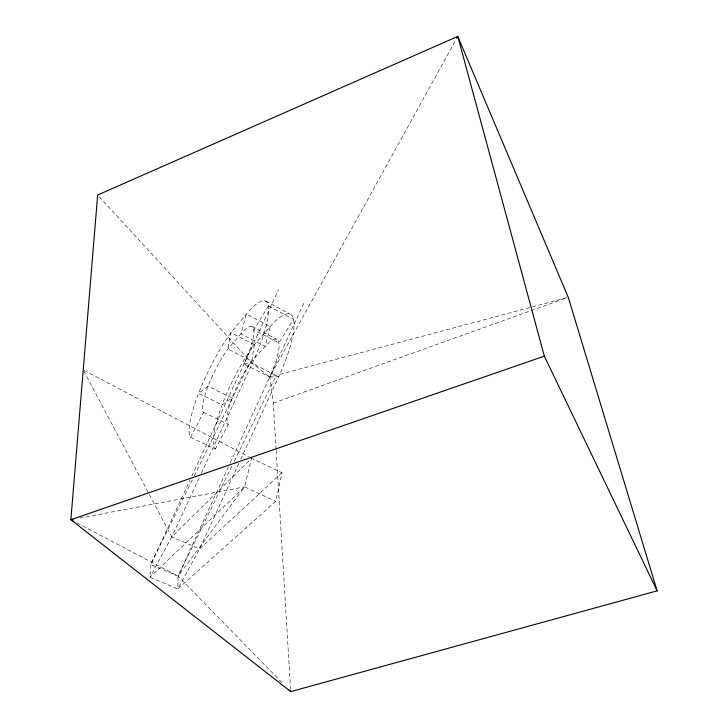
<?xml version="1.0" encoding="UTF-8"?>
<svg xmlns="http://www.w3.org/2000/svg" width="728" height="728" viewBox="0 0 728 728"><rect width="100%" height="100%" fill="white"/><g stroke="black" fill="none" stroke-linecap="round" stroke-linejoin="round"><path stroke-width="0.55" stroke-dasharray="3.64 2.73" d="M228.437 466.803L178.087 576.167L177.805 588.907L149.923 577.204L150.705 564.564L189.972 480.134M238.884 463.381L199.59 548.976L177.805 588.907L275.739 501.337L282 472.745L251.579 458.312L171.79 536.855L149.923 577.204L244.599 486.895L251.579 458.312M240.777 459.259L278.651 376.758A71.417 17.891 -63.2 0 0 293.794 320.238A71.417 17.891 -63.2 0 0 270.234 326.526L254.354 344.69A70.416 17.381 -63.4 0 0 215.415 449.094L190.536 437.364A71.007 15.816 -63.4 0 1 230.912 332.669L246.41 314.087A72.027 16.289 -63.2 0 1 268.587 306.925A72.027 16.289 -63.2 0 1 252.252 363.39L201.31 473.218M230.257 462.853L303.776 303.166M282 472.745L199.59 548.976L171.79 536.855L199.408 477.322M191.837 476.112L278.551 289.644M282 682.655L178.087 576.167L231.795 466.348M234.289 461.261L275.566 376.858M192.274 479.898L150.705 564.564L178.087 576.167L244.599 486.895L275.739 501.337M194.285 475.812L249.376 363.609M190.536 437.364L203.549 412.366A42.552 9.464 -63.4 0 1 207.953 386.468A42.552 9.464 -63.4 0 1 227.882 349.021L240.904 333.906L246.41 314.087L270.234 326.526L265.165 346.392L251.797 361.152A42.197 10.401 -63.4 0 0 231.95 398.262A42.197 10.401 -63.4 0 0 228.337 424.315L215.415 449.094M276.103 449.504L273.3 403.121L269.76 377.04L456.128 39.376M273.3 403.121L567.176 297.67M99.199 196.697L252.252 363.39L278.651 376.758L269.76 377.04A42.797 10.711 -63.2 0 0 278.942 343.207A42.797 10.711 -63.2 0 0 265.165 346.392L240.904 333.906A43.161 9.746 -63.2 0 1 253.854 330.212A43.161 9.746 -63.2 0 1 243.971 364.018L269.76 377.04L567.148 297.579M79.78 518.045L244.599 486.895M243.971 364.018L252.252 363.39L269.76 377.04M203.549 412.366L228.337 424.315M251.934 326.481L277.059 339.521M84.23 370.461L248.566 456.738M76.877 522.895L178.087 576.167M265.556 301.074L290.281 314.178M83.756 370.934L171.79 536.855M276.167 450.632L290.59 689.334M254.354 344.69L251.797 361.152L227.882 349.021L230.912 332.669L254.354 344.69M268.459 306.06L253.817 329.893L278.888 342.879L293.63 319.365L268.459 306.06M208.062 386.168L198.571 393.366L222.131 404.85L232.059 397.961L208.062 386.168"/><path stroke-width="1.09" d="M73.874 521.312L70.871 519.728L97.661 195.022L457.776 36.4L568.24 297.288L657.129 590.863L290.727 691.6L70.871 519.728L544.344 356.165L657.129 590.863M456.674 38.384L457.776 36.4L544.344 356.165M70.871 519.728L73.091 519.31M289.134 689.971L290.727 691.6"/></g></svg>
